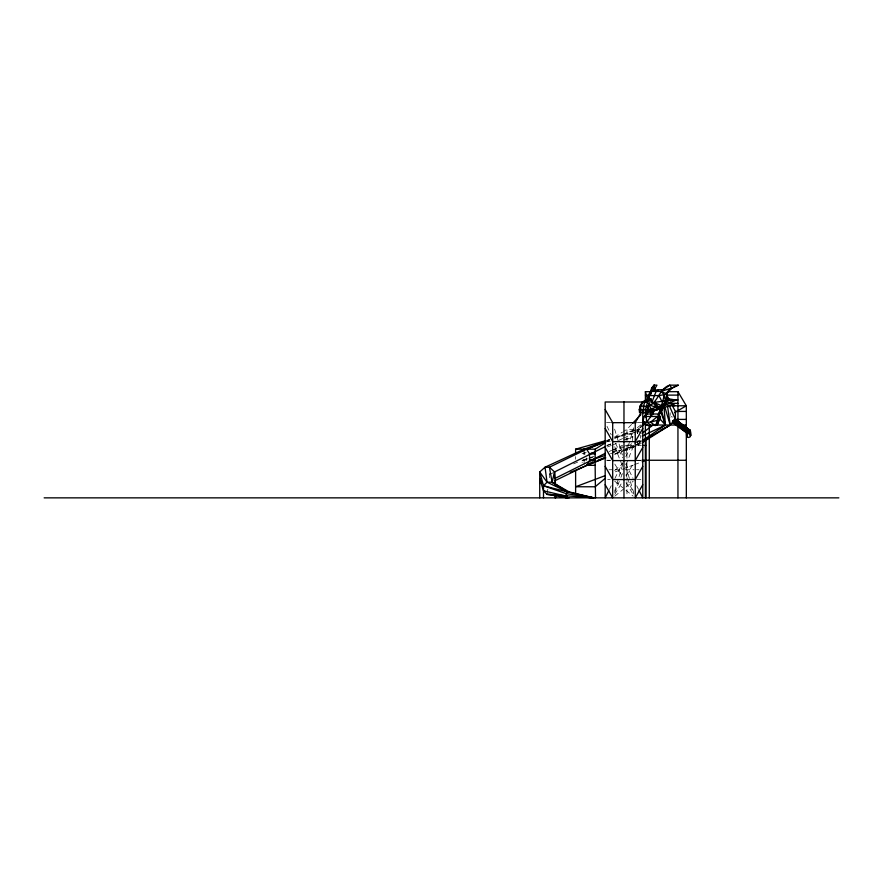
<?xml version="1.0" encoding="UTF-8"?>
<svg xmlns="http://www.w3.org/2000/svg" width="883" height="883" viewBox="0 0 883 883"><rect width="100%" height="100%" fill="white"/><g stroke="black" fill="none" stroke-linecap="round" stroke-linejoin="round"><path stroke-width="0.66" stroke-dasharray="4.42 3.31" d="M547.25 493.056L547.846 489.127M614.634 491.378L622.416 465.451M625.915 453.785L633.696 427.858M614.745 492.747L620.385 478.685M620.892 477.416L622.427 473.575M626.025 464.635L633.707 445.462M609.413 489.37L611.235 485.727M614.877 478.454L622.758 462.692M625.793 456.632L632.46 443.288M637.305 433.586L641.555 425.098M632.416 440.727L632.416 434.028L633.564 432.129M614.811 494.359L622.559 481.555M626.08 475.727L633.839 462.924M623.674 450.926L637.725 445.462L640.683 440.727L640.683 435.363M631.61 424.392L626.963 429.293L623.553 431.423M614.645 470.518L622.857 463.685M614.745 496.191L623.972 488.707M626.025 487.041L633.199 481.213M634.491 432.35L641.742 426.489M637.36 427.67L641.522 424.425M623.674 434.756L637.725 429.293L640.926 426.975M636.389 444.701L640.859 441.677M623.685 450.661L637.725 445.462L641.213 443.266M606.511 442.074L608.784 440.65M614.458 437.096L622.416 432.129M636.444 444.778L641.091 442.052M606.698 445.959L611.599 443.685M618.95 440.275L622.625 438.564M623.84 438.001L632.416 434.028M609.149 451.511L611.599 450.374M612.824 449.811L622.625 445.264M549.756 474.27L553.52 472.637M573.575 463.884L579.844 461.147M670.705 417.063L671.842 416.577L672.305 417.184M606.588 441.014L609.082 439.999M615.319 437.449L634.027 429.8M615.319 453.619L634.027 445.97L623.519 449.348M607.074 441.224L609.623 440.22M622.405 435.253L614.734 438.233L633.001 432.968M614.734 454.403L622.405 451.423M607.449 446.953L611.29 445.462M612.57 444.955L616.4 443.465M625.352 439.988L633.012 437.008M612.57 451.654L633.012 443.707M634.292 443.211L640.683 440.727L637.725 440.727L637.725 445.462L623.243 449.337M615.308 471.831L633.232 465.087M634.513 464.601L640.926 462.195M607.096 440.65L609.645 439.701M614.756 437.813L622.416 434.966M623.685 434.491L637.725 429.293L640.098 433.078M614.756 453.983L622.416 451.136M586.279 452.173L581.091 453.906L585.374 453.906M607.007 445.264L610.893 443.961M623.84 439.646L632.912 436.621M594.049 456.279L581.091 460.606L582.305 462.493M612.184 450.231L622.548 446.776M623.84 446.345L631.621 443.752M636.798 442.019L640.683 440.727M610.462 453.685L622.217 449.789M606.919 440.33L609.524 439.602M634.303 432.604L639.524 431.125M587.681 458.84L581.091 460.606L585.374 460.606M588.994 458.487L592.946 457.438M612.703 452.151L621.93 449.69M606.522 422.67L610.539 422.67M637.394 422.67L642.769 422.67M634.093 429.293L626.963 429.293L626.963 440.727M636.5 429.293L640.109 429.293M626.963 434.028L635.274 434.028M607.681 441.632L610.186 441.632M636.5 441.632L641.511 441.632M634.093 445.462L626.963 445.462L626.963 458.917M637.725 445.462L641.29 445.462M606.522 460.264L610.539 460.264M636.5 460.264L642.669 460.264M607.681 460.595L610.186 460.595M636.5 460.595L641.511 460.595M608.928 469.745L612.692 469.745M615.197 469.745L623.972 469.745M625.219 469.745L633.994 469.745M636.5 469.745L639.005 469.745M607.681 479.546L610.186 479.546M636.5 479.546L642.769 479.546M614.745 481.213L622.945 487.869M626.025 490.363L633.199 496.191M614.811 464.083L622.559 476.897M626.08 482.714L633.839 495.529M606.996 426.312L611.235 434.8M615.484 443.288L622.758 457.836M625.793 463.906L633.067 478.454M636.698 485.727L638.519 489.37M614.745 446.743L622.427 465.915M626.025 474.855L627.04 477.416M627.559 478.685L633.707 494.027M614.634 429.149L622.416 455.076M625.915 466.743L633.696 492.67M670.186 412.758L670.186 415.407M637.725 429.293L637.725 434.028M626.963 462.946L626.963 480.407M626.963 481.743L626.963 496.511M586.632 457.924L586.632 460.606M584.127 450.352L584.127 457.924M584.127 460.606L584.127 464.16M575.617 456.588L575.617 459.27M549.425 473.288L549.425 478.652"/><path stroke-width="1.32" d="M675.484 419.546L690.351 430.529L690.627 435.606L690.351 430.529L689.17 429.922L686.521 431.699L687.073 436.809L688.464 437.504L689.943 436.997L690.627 435.606L690.351 430.529L675.407 419.403L669.435 406.025M643.53 408.73L643.586 405.595L644.91 402.162L649.303 398.818M658.464 390.032L656.091 391.423L651.731 402.725L665.418 400.893L674.954 405.518C662.581 405.54 652.118 414.436 639.557 412.504L639.259 409.767L640.407 405.595C657.901 410.551 656.533 389.26 669.744 385.143L678.199 385.154L671.731 388.023L666.588 393.873L664.115 394.734C662.802 405.22 656.809 414.259 657.228 424.955L648.133 425.661L642.78 422.118L644.137 416.478L647.062 413.995L648.045 411.666M648.475 399.668L648.652 394.734L654.06 385.143L656.963 385.154L654.347 389.558L654.932 390.032L664.435 389.535M653.762 386.875L651.632 388.023L651.025 393.873L651.632 388.023L654.06 385.143L654.932 390.032L651.135 391.423L647.758 399.282M659.391 419.248L657.228 424.955L659.391 419.248L659.016 414.789L660.749 408.399L665.065 404.911L676.069 400.065L667.559 398.641L661.93 405.772L647.747 409.767L639.259 409.767L642.261 402.162L647.714 398.818L650.903 398.818L653.001 403.719M642.78 422.118L650.561 422.118L659.358 419.8L659.016 414.789L665.065 404.911L666.808 393.178L669.281 389.558L678.199 385.154M672.758 420.86L686.521 431.699L686.577 435.33L687.592 430.407L675.407 419.403L675.407 411.423L670.44 402.096M643.188 409.889L643.442 412.504L643.586 405.595M690.065 435.716L690.429 431.875M646.775 405.595L647.747 409.767L647.338 412.504L645.307 409.889L647.559 402.162L650.903 398.818L647.747 409.767L645.628 409.767M640.142 407.725L640.727 405.043L642.725 403.266M605.473 446.522L554.546 471.952L552.085 482.206L567.372 491.886L593.773 497.857L547.052 494.359L543.498 490.805L539.734 478.652L541.985 483.487M651.676 425.661L646.665 422.118L652.725 413.995L654.137 410.639M608.806 490.584L605.175 497.857L605.175 401.997L642.769 401.997M661.334 410.738L663.475 406.688L659.016 414.789L658.387 413.995L647.062 413.995M657.945 420.507L655.219 425.661L650.561 422.118L657.592 416.478L659.358 419.8L658.387 413.995M639.855 409.061L639.557 412.504L641.058 409.889L640.407 405.595L642.261 402.162L647.559 402.162L651.179 409.061L656.676 410.087L658.453 406.743L654.48 402.725L661.93 405.772L665.065 404.911L674.954 405.518M641.4 411.908L635.252 422.67L635.252 497.857L642.769 484.701M642.769 428.476L635.252 441.632L612.692 441.632L605.175 428.476M665.065 404.911L667.283 401.014M642.769 447.438L635.252 460.595L612.692 460.595L605.175 447.438M642.769 466.39L635.252 479.546L612.692 479.546L605.175 466.39M640.407 405.595L640.727 405.043M539.734 497.857L539.734 471.952L545.032 467.217L549.425 467.217L586.632 449.171L589.557 453.906L589.557 460.606L586.632 465.341L554.381 480.981M582.912 451.07L584.127 449.171L605.815 441.125M686.323 419.403L675.407 419.403L670.186 425.032L642.371 442.538M632.548 423.41L640.915 414.602M651.135 391.423L661.047 391.423L669.744 385.143L671.731 388.023L666.102 393.178M543.498 497.857L543.498 485.76L547.052 482.206L552.085 482.206L569.116 491.886L593.773 497.857L588.564 497.471M644.722 401.489L647.714 398.818M605.407 478.211L595.142 486.765L575.617 486.765L605.065 475.683M642.78 425.65L645.881 423.145M642.559 423.608L644.645 421.986M642.096 433.343L652.857 425.142M658.243 421.036L660.396 419.403L660.396 416.743M641.974 440.915L665.429 425.032L663.961 406.07M575.617 453.906L575.617 449.171L595.142 449.171L605.374 442.78M674.48 412.703L686.323 405.783L677.945 391.688L667.625 391.688M642.261 441.379L670.186 425.032L667.625 406.544M660.749 430.054L670.186 425.032L664.888 407.184M554.546 478.652L605.473 453.222M642.195 436.07L665.429 425.032L661.29 409.734M584.127 449.171L545.032 467.217L547.052 482.206L567.372 491.886L569.116 491.886M570.241 472.449L605.341 457.692M605.341 441.522L586.632 449.171L604.513 442.217M605.793 457.88L586.632 465.341L595.142 465.341L595.517 497.857M592.118 452.913L589.557 453.906L595.142 453.906M595.142 460.606L589.557 460.606L592.118 459.613M642.206 461.71L646.047 460.264M589.226 463.443L593.056 462.03M598.166 460.131L604.546 457.769M687.261 433.939L688.74 433.443L690.131 434.127M589.557 460.606L605.23 455.407M676.069 400.065L665.418 400.893L664.115 394.734L661.047 391.423L671.731 388.023M575.617 449.171L605.606 440.705M651.831 391.688L645.385 391.688L647.515 399.381L648.652 394.734L648.972 395.584L658.95 395.584L664.115 394.734M645.385 395.109L649.126 395.109M666.72 395.109L677.945 395.109M671.709 399.944L677.945 399.944M670.241 403.354L677.945 403.354M672.879 405.783L686.323 405.783L686.323 427.747M658.486 408.399L660.749 408.399L658.453 406.743L658.387 409.381L655.959 409.381M675.407 411.423L686.323 411.423M650.705 411.688L651.632 411.688L651.179 409.061M644.137 416.478L657.592 416.478M611.886 422.67L636.058 422.67M648.1 425.032L645.385 425.032L645.385 497.857M656.014 425.032L686.323 425.032M642.482 445.462L646.047 445.462M641.952 460.264L686.323 460.264M539.734 483.387L542.383 483.387M550.826 494.359L547.052 494.359L567.372 497.857L566.135 496.114L543.498 490.805M566.135 496.114L567.372 496.114M44.15 497.857L838.85 497.857M584.667 496.213L593.773 497.857L566.135 493.641L543.498 485.76L539.734 471.952L547.052 482.206M558.641 495.705L561.257 496.246M563.884 496.787L569.116 497.857M558.453 495.816L567.372 497.857M543.498 485.76L567.372 491.886L566.135 493.641L566.135 497.857M649.601 405.043L656.444 407.46L656.676 410.087M661.047 391.423L666.588 393.873L667.559 398.641M647.747 409.767L651.632 411.688M672.393 422.206L687.791 433.652L672.791 422.67M651.632 388.023L654.347 389.558L654.06 385.143M565.793 490.782L552.085 482.206L549.425 467.217L554.546 471.952L555.65 485.76M679.932 423.785L690.351 430.529M672.956 420.617L687.592 430.407L688.74 433.443L689.17 429.922L675.407 419.403M672.382 421.953L686.521 431.699L687.073 436.809L686.61 433.045M673.872 419.568L687.592 430.407M653.718 403.443L656.444 407.46L654.48 402.725M605.175 409.513L612.692 422.67L612.692 497.857L605.175 484.701M667.338 396.268L669.193 399.767M658.95 395.584L662.051 401.754M639.126 490.584L642.769 497.857L642.769 411.401M660.583 411.235L665.429 425.032L660.396 419.403L659.137 412.913M659.358 408.972L659.866 410.496M667.846 400.043L666.808 393.178L667.36 399.337M554.91 482.703L555.164 485.396M652.416 410.529L652.725 413.995M650.418 411.368L650.87 416.478M645.749 411.688L646.665 422.118M648.972 395.584L648.972 399.16M686.323 431.809L686.323 497.857M677.945 391.688L677.945 497.857M649.292 425.032L649.292 497.857M646.047 440.727L646.047 497.857M645.385 391.688L645.385 399.944M645.385 411.489L645.385 416.908M623.972 401.809L623.972 497.857M595.142 449.171L595.142 465.341M575.617 470.694L575.617 494.16M555.65 495.506L555.65 497.857M555.065 495.231L555.065 497.857M554.546 471.952L554.546 477.306"/></g></svg>
